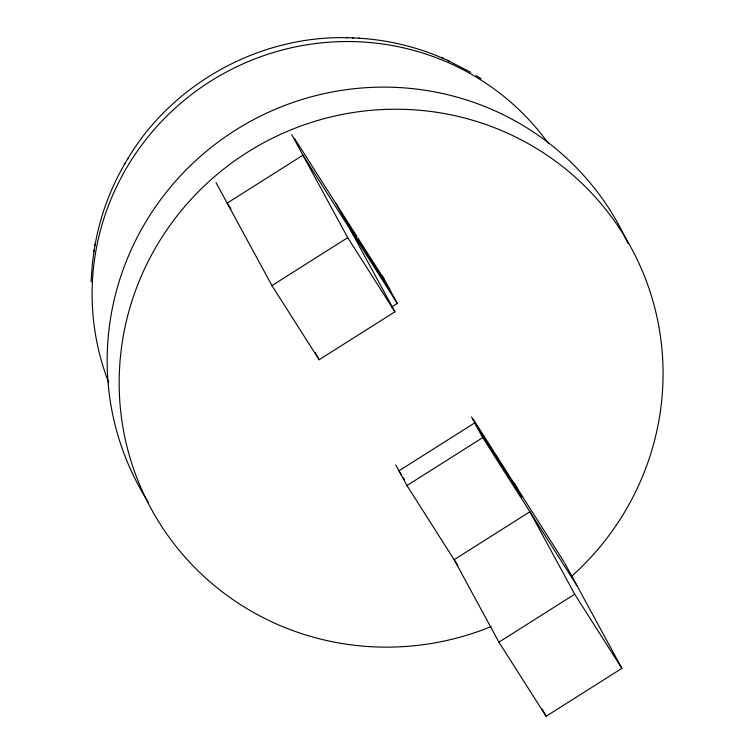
<?xml version="1.0" encoding="UTF-8"?>
<svg xmlns="http://www.w3.org/2000/svg" width="754" height="754" viewBox="0 0 754 754"><rect width="100%" height="100%" fill="white"/><g stroke="black" fill="none" stroke-linecap="round" stroke-linejoin="round"><path stroke-width="1.13" d="M91.083 281.779L92.346 263.608L94.259 249.612M94.957 245.568C99.971 216.596 110.31 188.575 125.145 163.194M93.939 251.563L95.277 243.655M127.586 159.085C173.505 81.592 263.674 33.223 353.654 37.936M124.476 164.325L128.227 158.001M350.129 229.32L394.917 311.798L319.14 359.743L271.949 285.606L347.717 237.661L291.817 134.693M391.42 307.198L397.33 303.457L382.297 275.766M457.914 565.623L406.953 485.548L482.72 437.612L471.523 416.99M498.922 642.163L574.699 594.218L529.911 511.749L454.144 559.685L498.922 642.163L546.113 716.3L621.89 668.355L564.869 563.342M358.395 38.19C387.754 39.849 416.802 46.823 443.729 58.652M346.331 37.719L347.566 37.766M352.372 37.879L359.733 38.247M447.452 60.329L470.816 72.356M441.938 57.87L449.28 61.131M476.01 75.485L481.127 78.746M294.55 138.538L356.849 236.398M358.103 238.377L384.531 279.894M473.078 418.988L564.312 562.314M389.328 288.735L342.137 214.598L336.218 203.693M397.33 303.457L302.938 155.183L227.171 203.128L230.941 209.056M482.72 437.612L577.112 585.886M347.717 237.661L394.917 311.798M574.699 594.218L621.89 668.355M401.467 474.775L398.951 470.826L474.728 422.881L521.919 497.018L514.322 483.022M403.362 477.744L404.615 479.723M542.201 709.08L546.113 716.3M395.756 464.935L406.953 485.548M315.219 352.523L319.14 359.743M216.04 182.638L271.949 285.606M148.274 502.145A273.193 267.708 -28.5 0 1 252.175 120.395A273.193 267.708 -28.5 0 1 628.073 243.665M491.08 626.602A273.193 267.708 -28.5 0 1 119.292 374.427A273.193 267.708 -28.5 0 1 506.547 132.742A273.193 267.708 -28.5 0 1 571.457 576.433M108.783 382.74A252.175 247.114 -28.5 0 1 224.899 72.818A252.175 247.114 -28.5 0 1 548.29 143.307"/></g></svg>
